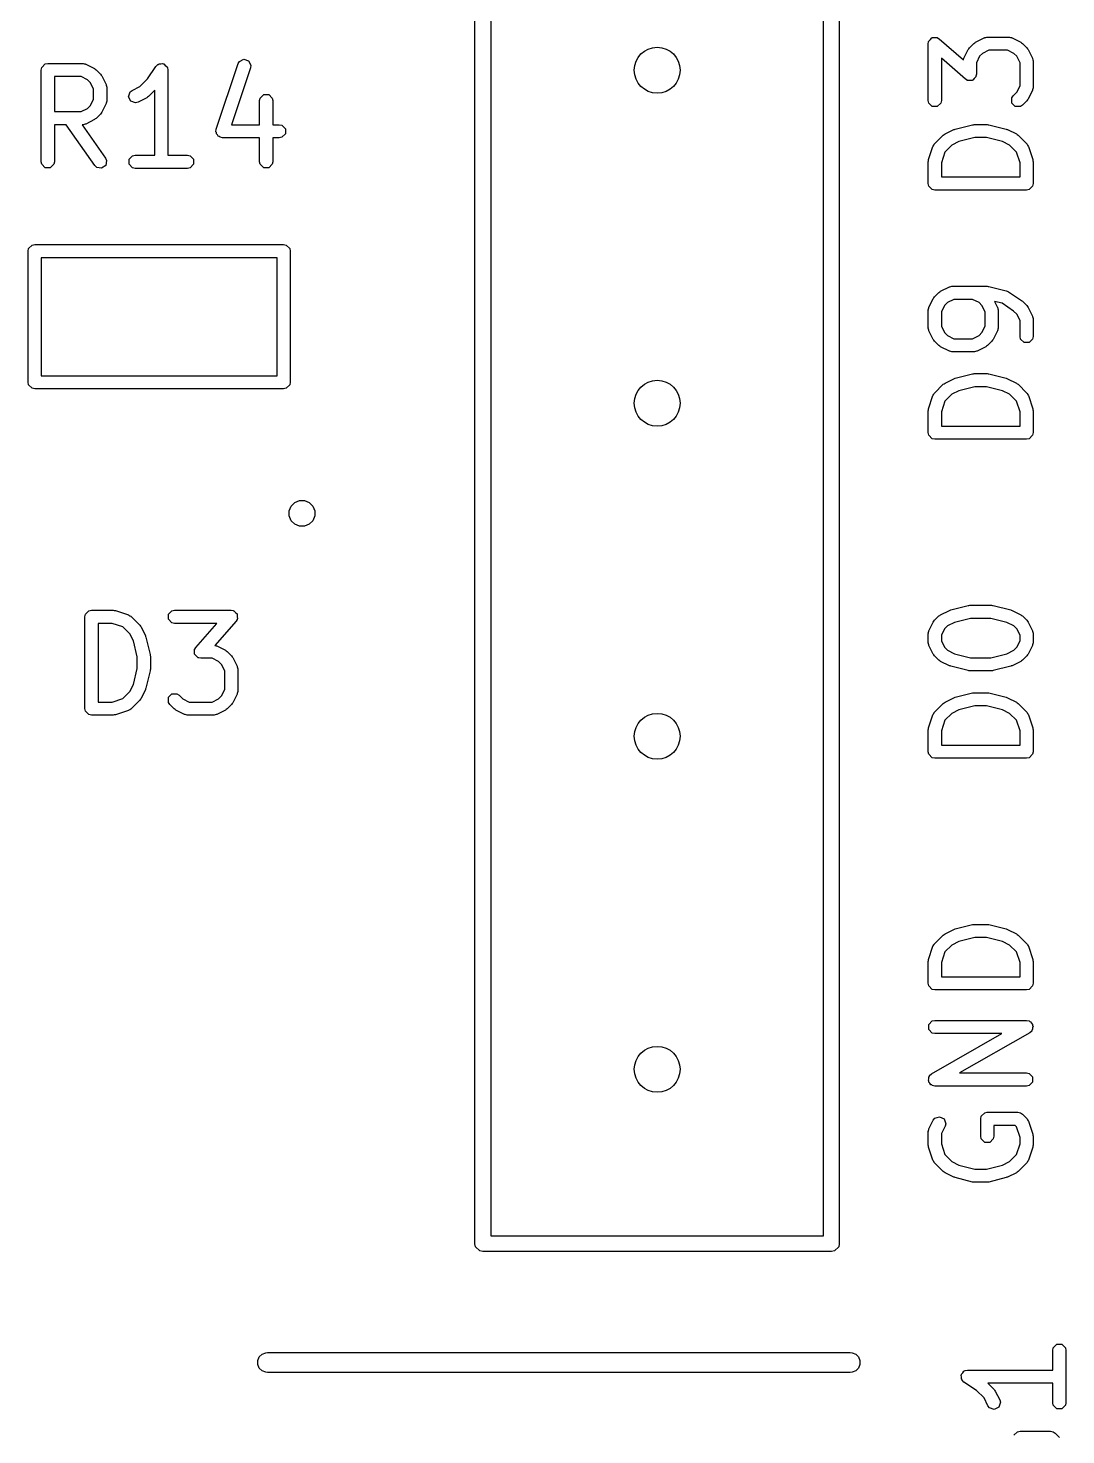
# Model space of a CAD drawing. Extents: x 2.09 to 4.49, y -4.78 to -2.96.
# Drawn here: x 4.1811 to 4.4929, y -4.4696 to -4.0472 of the extents above; entities that cross this region are included whole.
import ezdxf

# ---------------------------------------------------------------- set-up
doc = ezdxf.new("R2010")
doc.units = 0
doc.header["$MEASUREMENT"] = 0
doc.layers.add('BLACK', color=7, linetype='CONTINUOUS')

msp = doc.modelspace()

# ---------------------------------------------------------------- linework, layer by layer
at = {"layer": 'BLACK', "linetype": 'CONTINUOUS'}
for p, q in [((4.31535, -4.4122), (4.31535, -3.30984)), ((4.4248, -3.30984), (4.4248, -4.4122)), ((4.32008, -3.3122), (4.32008, -4.40984)), ((4.42008, -4.40984), (4.42008, -3.3122)), ((4.45167, -4.05112), (4.45216, -4.05063)), ((4.45216, -4.05063), (4.45262, -4.05011)), ((4.45262, -4.05011), (4.45269, -4.0501)), ((4.45269, -4.0501), (4.45274, -4.05005)), ((4.45274, -4.05005), (4.45343, -4.05005)), ((4.45343, -4.05005), (4.45412, -4.05001)), ((4.45412, -4.05001), (4.4542, -4.05005)), ((4.4542, -4.05005), (4.45424, -4.05005)), ((4.45424, -4.05005), (4.4543, -4.05011)), ((4.4543, -4.05011), (4.45479, -4.05039)), ((4.45479, -4.05039), (4.46208, -4.05677)), ((4.46573, -4.05142), (4.46836, -4.05011)), ((4.46836, -4.05011), (4.46845, -4.05009)), ((4.46845, -4.05009), (4.46848, -4.05005)), ((4.46848, -4.05005), (4.46879, -4.04999)), ((4.46879, -4.04999), (4.4691, -4.04991)), ((4.4691, -4.04991), (4.46914, -4.04992)), ((4.46914, -4.04992), (4.46924, -4.0499)), ((4.46924, -4.0499), (4.4758, -4.0499)), ((4.4758, -4.0499), (4.4759, -4.04992)), ((4.4759, -4.04992), (4.47594, -4.04991)), ((4.47594, -4.04991), (4.47624, -4.04999)), ((4.47624, -4.04999), (4.47655, -4.05005)), ((4.47655, -4.05005), (4.47658, -4.05009)), ((4.47658, -4.05009), (4.47668, -4.05011)), ((4.47668, -4.05011), (4.4793, -4.05142)), ((4.45152, -4.05187), (4.45163, -4.05132)), ((4.45152, -4.06893), (4.45152, -4.05187)), ((4.45162, -4.05124), (4.45165, -4.05121)), ((4.45163, -4.05132), (4.45162, -4.05124)), ((4.45165, -4.05121), (4.45167, -4.05112)), ((4.46223, -4.05624), (4.46354, -4.05362)), ((4.46354, -4.05362), (4.46373, -4.05337)), ((4.46373, -4.05337), (4.46391, -4.0531)), ((4.46391, -4.0531), (4.46522, -4.05179)), ((4.46522, -4.05179), (4.46548, -4.05162)), ((4.46548, -4.05162), (4.46573, -4.05142)), ((4.46778, -4.0548), (4.46692, -4.05566)), ((4.4697, -4.05384), (4.46778, -4.0548)), ((4.47533, -4.05384), (4.4697, -4.05384)), ((4.47726, -4.0548), (4.47533, -4.05384)), ((4.47812, -4.05566), (4.47726, -4.0548)), ((4.4793, -4.05142), (4.47955, -4.05162)), ((4.47955, -4.05162), (4.47982, -4.05179)), ((4.47982, -4.05179), (4.48113, -4.0531)), ((4.48113, -4.0531), (4.4813, -4.05337)), ((4.4813, -4.05337), (4.4815, -4.05362)), ((4.4815, -4.05362), (4.48281, -4.05624)), ((4.18504, -4.05979), (4.18519, -4.05904)), ((4.18519, -4.05904), (4.18625, -4.05797)), ((4.18625, -4.05797), (4.18701, -4.05782)), ((4.18701, -4.05782), (4.19751, -4.05782)), ((4.19751, -4.05782), (4.1976, -4.05784)), ((4.1976, -4.05784), (4.19765, -4.05783)), ((4.19765, -4.05783), (4.19795, -4.05791)), ((4.19795, -4.05791), (4.19826, -4.05797)), ((4.19826, -4.05797), (4.19829, -4.058)), ((4.19829, -4.058), (4.19839, -4.05803)), ((4.19839, -4.05803), (4.20101, -4.05934)), ((4.21697, -4.06247), (4.21949, -4.0587)), ((4.21949, -4.0587), (4.22003, -4.05815)), ((4.22003, -4.05815), (4.22023, -4.05811)), ((4.22023, -4.05811), (4.22038, -4.05797)), ((4.22038, -4.05797), (4.22095, -4.05797)), ((4.22095, -4.05797), (4.22151, -4.05786)), ((4.22151, -4.05786), (4.22168, -4.05797)), ((4.22168, -4.05797), (4.22188, -4.05797)), ((4.22188, -4.05797), (4.22229, -4.05838)), ((4.22229, -4.05838), (4.22276, -4.05869)), ((4.22276, -4.05869), (4.2228, -4.05889)), ((4.2228, -4.05889), (4.22295, -4.05904)), ((4.22295, -4.05904), (4.2231, -4.05979)), ((4.23763, -4.07754), (4.2442, -4.05785)), ((4.24793, -4.0591), (4.24223, -4.07619)), ((4.2442, -4.05785), (4.24458, -4.05719)), ((4.24458, -4.05719), (4.24592, -4.05651)), ((4.24592, -4.05651), (4.24735, -4.05699)), ((4.24735, -4.05699), (4.24803, -4.05834)), ((4.24803, -4.05834), (4.24793, -4.0591)), ((4.46269, -4.06254), (4.45546, -4.05621)), ((4.45546, -4.05621), (4.45546, -4.06893)), ((4.46208, -4.05677), (4.46211, -4.05668)), ((4.46211, -4.05668), (4.46217, -4.05637)), ((4.46217, -4.05637), (4.4622, -4.05634)), ((4.4622, -4.05634), (4.46223, -4.05624)), ((4.46692, -4.05566), (4.46596, -4.05759)), ((4.46596, -4.05759), (4.46596, -4.06106)), ((4.47908, -4.05759), (4.47812, -4.05566)), ((4.47908, -4.06453), (4.47908, -4.05759)), ((4.48281, -4.05624), (4.48284, -4.05634)), ((4.48284, -4.05634), (4.48287, -4.05637)), ((4.48287, -4.05637), (4.48293, -4.05668)), ((4.48293, -4.05668), (4.48301, -4.05698)), ((4.48301, -4.05698), (4.483, -4.05702)), ((4.483, -4.05702), (4.48302, -4.05712)), ((4.48302, -4.05712), (4.48302, -4.065)), ((4.18504, -4.08735), (4.18504, -4.05979)), ((4.19704, -4.06176), (4.18898, -4.06176)), ((4.18898, -4.06176), (4.18898, -4.07226)), ((4.19897, -4.06272), (4.19704, -4.06176)), ((4.19983, -4.06358), (4.19897, -4.06272)), ((4.20101, -4.05934), (4.20126, -4.05953)), ((4.20126, -4.05953), (4.20152, -4.05971)), ((4.20152, -4.05971), (4.20284, -4.06102)), ((4.20284, -4.06102), (4.20301, -4.06128)), ((4.20301, -4.06128), (4.2032, -4.06153)), ((4.2032, -4.06153), (4.20452, -4.06416)), ((4.21471, -4.06473), (4.21697, -4.06247)), ((4.2231, -4.05979), (4.2231, -4.08538)), ((4.46318, -4.06282), (4.46269, -4.06254)), ((4.46323, -4.06288), (4.46318, -4.06282)), ((4.46328, -4.06288), (4.46323, -4.06288)), ((4.46336, -4.06292), (4.46328, -4.06288)), ((4.46405, -4.06288), (4.46336, -4.06292)), ((4.46474, -4.06288), (4.46405, -4.06288)), ((4.46479, -4.06283), (4.46474, -4.06288)), ((4.46486, -4.06282), (4.46479, -4.06283)), ((4.46532, -4.0623), (4.46486, -4.06282)), ((4.46581, -4.06181), (4.46532, -4.0623)), ((4.46582, -4.06172), (4.46581, -4.06181)), ((4.46585, -4.06169), (4.46582, -4.06172)), ((4.46596, -4.06106), (4.46585, -4.06161)), ((4.46585, -4.06161), (4.46585, -4.06169)), ((4.20079, -4.0655), (4.19983, -4.06358)), ((4.20079, -4.06851), (4.20079, -4.0655)), ((4.20452, -4.06416), (4.20454, -4.06425)), ((4.20454, -4.06425), (4.20457, -4.06428)), ((4.20457, -4.06428), (4.20464, -4.06459)), ((4.20464, -4.06459), (4.20472, -4.0649)), ((4.20472, -4.0649), (4.20471, -4.06494)), ((4.20471, -4.06494), (4.20472, -4.06504)), ((4.20472, -4.06504), (4.20472, -4.06898)), ((4.21129, -4.0678), (4.21177, -4.06637)), ((4.21177, -4.06637), (4.21237, -4.0659)), ((4.21237, -4.0659), (4.21471, -4.06473)), ((4.21916, -4.06585), (4.21727, -4.06774)), ((4.21916, -4.08538), (4.21916, -4.06585)), ((4.25081, -4.06822), (4.25187, -4.06716)), ((4.25187, -4.06716), (4.25338, -4.06716)), ((4.25338, -4.06716), (4.25444, -4.06822)), ((4.47661, -4.06818), (4.47703, -4.06754)), ((4.47703, -4.06754), (4.47812, -4.06645)), ((4.47812, -4.06645), (4.47908, -4.06453)), ((4.48281, -4.06588), (4.4815, -4.0685)), ((4.48284, -4.06578), (4.48281, -4.06588)), ((4.48287, -4.06575), (4.48284, -4.06578)), ((4.48293, -4.06544), (4.48287, -4.06575)), ((4.48301, -4.06513), (4.48293, -4.06544)), ((4.48302, -4.065), (4.483, -4.06509)), ((4.483, -4.06509), (4.48301, -4.06513)), ((4.19704, -4.07226), (4.19897, -4.07129)), ((4.19897, -4.07129), (4.19983, -4.07043)), ((4.19983, -4.07043), (4.20079, -4.06851)), ((4.20452, -4.06986), (4.2032, -4.07248)), ((4.20454, -4.06976), (4.20452, -4.06986)), ((4.20457, -4.06973), (4.20454, -4.06976)), ((4.20464, -4.06942), (4.20457, -4.06973)), ((4.20472, -4.06911), (4.20464, -4.06942)), ((4.20472, -4.06898), (4.20471, -4.06907)), ((4.20471, -4.06907), (4.20472, -4.06911)), ((4.21196, -4.06915), (4.21129, -4.0678)), ((4.21339, -4.06963), (4.21196, -4.06915)), ((4.21413, -4.06942), (4.21339, -4.06963)), ((4.21676, -4.06811), (4.21413, -4.06942)), ((4.21701, -4.06792), (4.21676, -4.06811)), ((4.21727, -4.06774), (4.21701, -4.06792)), ((4.25066, -4.06898), (4.25081, -4.06822)), ((4.25066, -4.07619), (4.25066, -4.06898)), ((4.25444, -4.06822), (4.25459, -4.06898)), ((4.25459, -4.06898), (4.25459, -4.07619)), ((4.45167, -4.06969), (4.45152, -4.06893)), ((4.45274, -4.07075), (4.45167, -4.06969)), ((4.45424, -4.07075), (4.45274, -4.07075)), ((4.45531, -4.06969), (4.45424, -4.07075)), ((4.45546, -4.06893), (4.45531, -4.06969)), ((4.47661, -4.06969), (4.47661, -4.06818)), ((4.47767, -4.07075), (4.47661, -4.06969)), ((4.47918, -4.07075), (4.47767, -4.07075)), ((4.47982, -4.07032), (4.47918, -4.07075)), ((4.48113, -4.06901), (4.47982, -4.07032)), ((4.4813, -4.06875), (4.48113, -4.06901)), ((4.4815, -4.0685), (4.4813, -4.06875)), ((4.18898, -4.07226), (4.19704, -4.07226)), ((4.19795, -4.0761), (4.19765, -4.07619)), ((4.19826, -4.07604), (4.19795, -4.0761)), ((4.19829, -4.07601), (4.19826, -4.07604)), ((4.19839, -4.07599), (4.19829, -4.07601)), ((4.20101, -4.07467), (4.19839, -4.07599)), ((4.20126, -4.07448), (4.20101, -4.07467)), ((4.20152, -4.0743), (4.20126, -4.07448)), ((4.20284, -4.07299), (4.20152, -4.0743)), ((4.20301, -4.07273), (4.20284, -4.07299)), ((4.2032, -4.07248), (4.20301, -4.07273)), ((4.46506, -4.0762), (4.4653, -4.07615)), ((4.4653, -4.07615), (4.46924, -4.07615)), ((4.46924, -4.07615), (4.46947, -4.0762)), ((4.19254, -4.07619), (4.18898, -4.07619)), ((4.18898, -4.07619), (4.18898, -4.08735)), ((4.20114, -4.08848), (4.19254, -4.07619)), ((4.19751, -4.07619), (4.19735, -4.07619)), ((4.19735, -4.07619), (4.20437, -4.08622)), ((4.1976, -4.07617), (4.19751, -4.07619)), ((4.19765, -4.07619), (4.1976, -4.07617)), ((4.23754, -4.0783), (4.23763, -4.07754)), ((4.23768, -4.07859), (4.23754, -4.0783)), ((4.23768, -4.07891), (4.23768, -4.07859)), ((4.23801, -4.07924), (4.23768, -4.07891)), ((4.23821, -4.07965), (4.23801, -4.07924)), ((4.23852, -4.07975), (4.23821, -4.07965)), ((4.23875, -4.07998), (4.23852, -4.07975)), ((4.2395, -4.08013), (4.23875, -4.07998)), ((4.25066, -4.08013), (4.2395, -4.08013)), ((4.24223, -4.07619), (4.25066, -4.07619)), ((4.25066, -4.08735), (4.25066, -4.08013)), ((4.25459, -4.07619), (4.25656, -4.07619)), ((4.25656, -4.08013), (4.25459, -4.08013)), ((4.25459, -4.08013), (4.25459, -4.08735)), ((4.25656, -4.07619), (4.25731, -4.07634)), ((4.25731, -4.07998), (4.25656, -4.08013)), ((4.25731, -4.07634), (4.25838, -4.07741)), ((4.25838, -4.07891), (4.25731, -4.07998)), ((4.25838, -4.07741), (4.25838, -4.07891)), ((4.45341, -4.08198), (4.45603, -4.07935)), ((4.45603, -4.07935), (4.4563, -4.07918)), ((4.4563, -4.07918), (4.45655, -4.07898)), ((4.45655, -4.07898), (4.45917, -4.07767)), ((4.45917, -4.07767), (4.45938, -4.07761)), ((4.45938, -4.07761), (4.45957, -4.07752)), ((4.45957, -4.07752), (4.46482, -4.07621)), ((4.46554, -4.08009), (4.46074, -4.08129)), ((4.46482, -4.07621), (4.46506, -4.0762)), ((4.469, -4.08009), (4.46554, -4.08009)), ((4.4738, -4.08129), (4.469, -4.08009)), ((4.46947, -4.0762), (4.46971, -4.07621)), ((4.46971, -4.07621), (4.47496, -4.07752)), ((4.47496, -4.07752), (4.47516, -4.07761)), ((4.47516, -4.07761), (4.47537, -4.07767)), ((4.47537, -4.07767), (4.47799, -4.07898)), ((4.47799, -4.07898), (4.47824, -4.07918)), ((4.47824, -4.07918), (4.4785, -4.07935)), ((4.4785, -4.07935), (4.48113, -4.08198)), ((4.45162, -4.08668), (4.45293, -4.08275)), ((4.45293, -4.08275), (4.45298, -4.08266)), ((4.45298, -4.08261), (4.45316, -4.08235)), ((4.45298, -4.08266), (4.45298, -4.08261)), ((4.45316, -4.08235), (4.45331, -4.08208)), ((4.45331, -4.08208), (4.45336, -4.08206)), ((4.45336, -4.08206), (4.45341, -4.08198)), ((4.45652, -4.08443), (4.45546, -4.08762)), ((4.45859, -4.08236), (4.45652, -4.08443)), ((4.46074, -4.08129), (4.45859, -4.08236)), ((4.47595, -4.08236), (4.4738, -4.08129)), ((4.47802, -4.08443), (4.47595, -4.08236)), ((4.47908, -4.08762), (4.47802, -4.08443)), ((4.48113, -4.08198), (4.48118, -4.08206)), ((4.48118, -4.08206), (4.48122, -4.08208)), ((4.48122, -4.08208), (4.48138, -4.08235)), ((4.48138, -4.08235), (4.48155, -4.08261)), ((4.48155, -4.08261), (4.48155, -4.08266)), ((4.48155, -4.08266), (4.4816, -4.08275)), ((4.4816, -4.08275), (4.48292, -4.08668)), ((4.18519, -4.0881), (4.18504, -4.08735)), ((4.18625, -4.08917), (4.18519, -4.0881)), ((4.18883, -4.0881), (4.18776, -4.08917)), ((4.18898, -4.08735), (4.18883, -4.0881)), ((4.2017, -4.08901), (4.20114, -4.08848)), ((4.20442, -4.08841), (4.20318, -4.08927)), ((4.20437, -4.08622), (4.20468, -4.08692)), ((4.20468, -4.08692), (4.20442, -4.08841)), ((4.21144, -4.08659), (4.2125, -4.08553)), ((4.21144, -4.0881), (4.21144, -4.08659)), ((4.2125, -4.08917), (4.21144, -4.0881)), ((4.2125, -4.08553), (4.21325, -4.08538)), ((4.21325, -4.08538), (4.21916, -4.08538)), ((4.2231, -4.08538), (4.229, -4.08538)), ((4.229, -4.08538), (4.22976, -4.08553)), ((4.22976, -4.08553), (4.23082, -4.08659)), ((4.23082, -4.0881), (4.22976, -4.08917)), ((4.23082, -4.08659), (4.23082, -4.0881)), ((4.25081, -4.0881), (4.25066, -4.08735)), ((4.25187, -4.08917), (4.25081, -4.0881)), ((4.25444, -4.0881), (4.25338, -4.08917)), ((4.25459, -4.08735), (4.25444, -4.0881)), ((4.45152, -4.0873), (4.45158, -4.087)), ((4.45152, -4.09387), (4.45152, -4.0873)), ((4.45158, -4.087), (4.45162, -4.08668)), ((4.45546, -4.08762), (4.45546, -4.0919)), ((4.47908, -4.0919), (4.47908, -4.08762)), ((4.48292, -4.08668), (4.48296, -4.087)), ((4.48296, -4.087), (4.48302, -4.0873)), ((4.48302, -4.0873), (4.48302, -4.09387)), ((4.18776, -4.08917), (4.18625, -4.08917)), ((4.20318, -4.08927), (4.2017, -4.08901)), ((4.21325, -4.08932), (4.2125, -4.08917)), ((4.229, -4.08932), (4.21325, -4.08932)), ((4.22976, -4.08917), (4.229, -4.08932)), ((4.25338, -4.08917), (4.25187, -4.08917)), ((4.45546, -4.0919), (4.47908, -4.0919)), ((4.45167, -4.09462), (4.45152, -4.09387)), ((4.45274, -4.09569), (4.45167, -4.09462)), ((4.45349, -4.09584), (4.45274, -4.09569)), ((4.48105, -4.09584), (4.45349, -4.09584)), ((4.4818, -4.09569), (4.48105, -4.09584)), ((4.48287, -4.09462), (4.4818, -4.09569)), ((4.48302, -4.09387), (4.48287, -4.09462)), ((4.1811, -4.11417), (4.18125, -4.11342)), ((4.1811, -4.15354), (4.1811, -4.11417)), ((4.18125, -4.11342), (4.18232, -4.11235)), ((4.18232, -4.11235), (4.18307, -4.1122)), ((4.18307, -4.1122), (4.25787, -4.1122)), ((4.25787, -4.1122), (4.25863, -4.11235)), ((4.25863, -4.11235), (4.25969, -4.11342)), ((4.25969, -4.11342), (4.25984, -4.11417)), ((4.25984, -4.11417), (4.25984, -4.15354)), ((4.18504, -4.11614), (4.18504, -4.15157)), ((4.25591, -4.11614), (4.18504, -4.11614)), ((4.25591, -4.15157), (4.25591, -4.11614)), ((4.45341, -4.12791), (4.45472, -4.1266)), ((4.45472, -4.1266), (4.45498, -4.12642)), ((4.45498, -4.12642), (4.45523, -4.12623)), ((4.45523, -4.12623), (4.45786, -4.12491)), ((4.45786, -4.12491), (4.45795, -4.12489)), ((4.45795, -4.12489), (4.45799, -4.12486)), ((4.45799, -4.12486), (4.45829, -4.12479)), ((4.45829, -4.12479), (4.4586, -4.12471)), ((4.4586, -4.12471), (4.45864, -4.12473)), ((4.45864, -4.12473), (4.45874, -4.12471)), ((4.45874, -4.12471), (4.46924, -4.12471)), ((4.46924, -4.12471), (4.46947, -4.12475)), ((4.46947, -4.12475), (4.46971, -4.12477)), ((4.46971, -4.12477), (4.47496, -4.12608)), ((4.47496, -4.12608), (4.47527, -4.12622)), ((4.47527, -4.12622), (4.47558, -4.12635)), ((4.47558, -4.12635), (4.47952, -4.12897)), ((4.4517, -4.13114), (4.45173, -4.13104)), ((4.45173, -4.13104), (4.45304, -4.12842)), ((4.45304, -4.12842), (4.45323, -4.12817)), ((4.45323, -4.12817), (4.45341, -4.12791)), ((4.45642, -4.13047), (4.45546, -4.13239)), ((4.45728, -4.12961), (4.45642, -4.13047)), ((4.4592, -4.12864), (4.45728, -4.12961)), ((4.46484, -4.12864), (4.4592, -4.12864)), ((4.46676, -4.12961), (4.46484, -4.12864)), ((4.46762, -4.13047), (4.46676, -4.12961)), ((4.46858, -4.13239), (4.46762, -4.13047)), ((4.47368, -4.12981), (4.47141, -4.12925)), ((4.47141, -4.12925), (4.47231, -4.13104)), ((4.47231, -4.13104), (4.47234, -4.13114)), ((4.47717, -4.13214), (4.47368, -4.12981)), ((4.47952, -4.12897), (4.47965, -4.12911)), ((4.47965, -4.12911), (4.47982, -4.12922)), ((4.47982, -4.12922), (4.48113, -4.13053)), ((4.48113, -4.13053), (4.4813, -4.13079)), ((4.4813, -4.13079), (4.4815, -4.13104)), ((4.4815, -4.13104), (4.48281, -4.13367)), ((4.45152, -4.13192), (4.45154, -4.13183)), ((4.45152, -4.13717), (4.45152, -4.13192)), ((4.45153, -4.13178), (4.45161, -4.13148)), ((4.45154, -4.13183), (4.45153, -4.13178)), ((4.45161, -4.13148), (4.45167, -4.13117)), ((4.45167, -4.13117), (4.4517, -4.13114)), ((4.45546, -4.13239), (4.45546, -4.13671)), ((4.46858, -4.13671), (4.46858, -4.13239)), ((4.47234, -4.13114), (4.47237, -4.13117)), ((4.47237, -4.13117), (4.47243, -4.13148)), ((4.47243, -4.13148), (4.47251, -4.13178)), ((4.47251, -4.13178), (4.4725, -4.13183)), ((4.4725, -4.13183), (4.47252, -4.13192)), ((4.47252, -4.13192), (4.47252, -4.13717)), ((4.47812, -4.13309), (4.47717, -4.13214)), ((4.47908, -4.13501), (4.47812, -4.13309)), ((4.47908, -4.1398), (4.47908, -4.13501)), ((4.48281, -4.13367), (4.48284, -4.13376)), ((4.48284, -4.13376), (4.48287, -4.1338)), ((4.48287, -4.1338), (4.48293, -4.13411)), ((4.48293, -4.13411), (4.48301, -4.13441)), ((4.48301, -4.13441), (4.483, -4.13445)), ((4.483, -4.13445), (4.48302, -4.13455)), ((4.48302, -4.13455), (4.48302, -4.1398)), ((4.45154, -4.13727), (4.45152, -4.13717)), ((4.45153, -4.13731), (4.45154, -4.13727)), ((4.45161, -4.13762), (4.45153, -4.13731)), ((4.45167, -4.13793), (4.45161, -4.13762)), ((4.4517, -4.13796), (4.45167, -4.13793)), ((4.45173, -4.13805), (4.4517, -4.13796)), ((4.45304, -4.14068), (4.45173, -4.13805)), ((4.45546, -4.13671), (4.45642, -4.13863)), ((4.45642, -4.13863), (4.45728, -4.13949)), ((4.45728, -4.13949), (4.4592, -4.14045)), ((4.46484, -4.14045), (4.46676, -4.13949)), ((4.46676, -4.13949), (4.46762, -4.13863)), ((4.46762, -4.13863), (4.46858, -4.13671)), ((4.47231, -4.13805), (4.471, -4.14068)), ((4.47234, -4.13796), (4.47231, -4.13805)), ((4.47237, -4.13793), (4.47234, -4.13796)), ((4.47243, -4.13762), (4.47237, -4.13793)), ((4.47251, -4.13731), (4.47243, -4.13762)), ((4.47252, -4.13717), (4.4725, -4.13727)), ((4.4725, -4.13727), (4.47251, -4.13731)), ((4.45323, -4.14093), (4.45304, -4.14068)), ((4.45341, -4.14119), (4.45323, -4.14093)), ((4.45472, -4.1425), (4.45341, -4.14119)), ((4.45498, -4.14268), (4.45472, -4.1425)), ((4.45523, -4.14287), (4.45498, -4.14268)), ((4.45786, -4.14418), (4.45523, -4.14287)), ((4.4592, -4.14045), (4.46484, -4.14045)), ((4.46881, -4.14287), (4.46618, -4.14418)), ((4.46905, -4.14268), (4.46881, -4.14287)), ((4.46932, -4.1425), (4.46905, -4.14268)), ((4.47063, -4.14119), (4.46932, -4.1425)), ((4.4708, -4.14093), (4.47063, -4.14119)), ((4.471, -4.14068), (4.4708, -4.14093)), ((4.47923, -4.14055), (4.47908, -4.1398)), ((4.4803, -4.14162), (4.47923, -4.14055)), ((4.4818, -4.14162), (4.4803, -4.14162)), ((4.48287, -4.14055), (4.4818, -4.14162)), ((4.48302, -4.1398), (4.48287, -4.14055)), ((4.45795, -4.14421), (4.45786, -4.14418)), ((4.45799, -4.14424), (4.45795, -4.14421)), ((4.4583, -4.1443), (4.45799, -4.14424)), ((4.4586, -4.14439), (4.4583, -4.1443)), ((4.45864, -4.14437), (4.4586, -4.14439)), ((4.45874, -4.14439), (4.45864, -4.14437)), ((4.4653, -4.14439), (4.45874, -4.14439)), ((4.4654, -4.14437), (4.4653, -4.14439)), ((4.46544, -4.14439), (4.4654, -4.14437)), ((4.46574, -4.1443), (4.46544, -4.14439)), ((4.46605, -4.14424), (4.46574, -4.1443)), ((4.46609, -4.14421), (4.46605, -4.14424)), ((4.46618, -4.14418), (4.46609, -4.14421)), ((4.18504, -4.15157), (4.25591, -4.15157)), ((4.45957, -4.15232), (4.46482, -4.15101)), ((4.46482, -4.15101), (4.46506, -4.151)), ((4.46506, -4.151), (4.4653, -4.15095)), ((4.4653, -4.15095), (4.46924, -4.15095)), ((4.46924, -4.15095), (4.46947, -4.151)), ((4.46947, -4.151), (4.46971, -4.15101)), ((4.46971, -4.15101), (4.47496, -4.15232)), ((4.18125, -4.1543), (4.1811, -4.15354)), ((4.18232, -4.15536), (4.18125, -4.1543)), ((4.18307, -4.15551), (4.18232, -4.15536)), ((4.25787, -4.15551), (4.18307, -4.15551)), ((4.25863, -4.15536), (4.25787, -4.15551)), ((4.25969, -4.1543), (4.25863, -4.15536)), ((4.25984, -4.15354), (4.25969, -4.1543)), ((4.45341, -4.15678), (4.45603, -4.15415)), ((4.45603, -4.15415), (4.4563, -4.15398)), ((4.4563, -4.15398), (4.45655, -4.15379)), ((4.45655, -4.15379), (4.45917, -4.15247)), ((4.46074, -4.15609), (4.45859, -4.15716)), ((4.45917, -4.15247), (4.45938, -4.15242)), ((4.45938, -4.15242), (4.45957, -4.15232)), ((4.46554, -4.15489), (4.46074, -4.15609)), ((4.469, -4.15489), (4.46554, -4.15489)), ((4.4738, -4.15609), (4.469, -4.15489)), ((4.47595, -4.15716), (4.4738, -4.15609)), ((4.47496, -4.15232), (4.47516, -4.15242)), ((4.47516, -4.15242), (4.47537, -4.15247)), ((4.47537, -4.15247), (4.47799, -4.15379)), ((4.47799, -4.15379), (4.47824, -4.15398)), ((4.47824, -4.15398), (4.4785, -4.15415)), ((4.4785, -4.15415), (4.48113, -4.15678)), ((4.45162, -4.16149), (4.45293, -4.15755)), ((4.45293, -4.15755), (4.45298, -4.15746)), ((4.45298, -4.15742), (4.45316, -4.15716)), ((4.45298, -4.15746), (4.45298, -4.15742)), ((4.45316, -4.15716), (4.45331, -4.15688)), ((4.45331, -4.15688), (4.45336, -4.15686)), ((4.45336, -4.15686), (4.45341, -4.15678)), ((4.45652, -4.15923), (4.45546, -4.16243)), ((4.45859, -4.15716), (4.45652, -4.15923)), ((4.47802, -4.15923), (4.47595, -4.15716)), ((4.47908, -4.16243), (4.47802, -4.15923)), ((4.48113, -4.15678), (4.48118, -4.15686)), ((4.48118, -4.15686), (4.48122, -4.15688)), ((4.48122, -4.15688), (4.48138, -4.15716)), ((4.48138, -4.15716), (4.48155, -4.15742)), ((4.48155, -4.15742), (4.48155, -4.15746)), ((4.48155, -4.15746), (4.4816, -4.15755)), ((4.4816, -4.15755), (4.48292, -4.16149)), ((4.45152, -4.16211), (4.45158, -4.1618)), ((4.45152, -4.16867), (4.45152, -4.16211)), ((4.45158, -4.1618), (4.45162, -4.16149)), ((4.45546, -4.16243), (4.45546, -4.1667)), ((4.47908, -4.1667), (4.47908, -4.16243)), ((4.48292, -4.16149), (4.48296, -4.1618)), ((4.48296, -4.1618), (4.48302, -4.16211)), ((4.48302, -4.16211), (4.48302, -4.16867)), ((4.45167, -4.16942), (4.45152, -4.16867)), ((4.45546, -4.1667), (4.47908, -4.1667)), ((4.48302, -4.16867), (4.48287, -4.16942)), ((4.45274, -4.17049), (4.45167, -4.16942)), ((4.45349, -4.17064), (4.45274, -4.17049)), ((4.48105, -4.17064), (4.45349, -4.17064)), ((4.4818, -4.17049), (4.48105, -4.17064)), ((4.48287, -4.16942), (4.4818, -4.17049)), ((4.26011, -4.19073), (4.2612, -4.18964)), ((4.2612, -4.18964), (4.26262, -4.18905)), ((4.26262, -4.18905), (4.26415, -4.18905)), ((4.26415, -4.18905), (4.26557, -4.18964)), ((4.26557, -4.18964), (4.26666, -4.19073)), ((4.25952, -4.19215), (4.26011, -4.19073)), ((4.25952, -4.19368), (4.25952, -4.19215)), ((4.26011, -4.1951), (4.25952, -4.19368)), ((4.26666, -4.19073), (4.26725, -4.19215)), ((4.26725, -4.19368), (4.26666, -4.1951)), ((4.26725, -4.19215), (4.26725, -4.19368)), ((4.2612, -4.19619), (4.26011, -4.1951)), ((4.26262, -4.19677), (4.2612, -4.19619)), ((4.26415, -4.19677), (4.26262, -4.19677)), ((4.26557, -4.19619), (4.26415, -4.19677)), ((4.26666, -4.1951), (4.26557, -4.19619)), ((4.19816, -4.22396), (4.19831, -4.22321)), ((4.19816, -4.25152), (4.19816, -4.22396)), ((4.19831, -4.22321), (4.19938, -4.22214)), ((4.19938, -4.22214), (4.20013, -4.22199)), ((4.20013, -4.22199), (4.20669, -4.22199)), ((4.20669, -4.22199), (4.207, -4.22205)), ((4.207, -4.22205), (4.20732, -4.22209)), ((4.20732, -4.22209), (4.21125, -4.22341)), ((4.21125, -4.22341), (4.21134, -4.22346)), ((4.21134, -4.22346), (4.21138, -4.22346)), ((4.21138, -4.22346), (4.21165, -4.22363)), ((4.21165, -4.22363), (4.21192, -4.22379)), ((4.21192, -4.22379), (4.21194, -4.22383)), ((4.21194, -4.22383), (4.21202, -4.22388)), ((4.21202, -4.22388), (4.21465, -4.22651)), ((4.22325, -4.22321), (4.22431, -4.22214)), ((4.22325, -4.22472), (4.22325, -4.22321)), ((4.22431, -4.22214), (4.22507, -4.22199)), ((4.22507, -4.22199), (4.24213, -4.22199)), ((4.24213, -4.22199), (4.24268, -4.2221)), ((4.24268, -4.2221), (4.24276, -4.2221)), ((4.24276, -4.2221), (4.24279, -4.22213)), ((4.24279, -4.22213), (4.24288, -4.22214)), ((4.24288, -4.22214), (4.24337, -4.22263)), ((4.24337, -4.22263), (4.24389, -4.22309)), ((4.24389, -4.22309), (4.2439, -4.22316)), ((4.2439, -4.22316), (4.24394, -4.22321)), ((4.24394, -4.22321), (4.24394, -4.2239)), ((4.24394, -4.2239), (4.24399, -4.22459)), ((4.45341, -4.22502), (4.45472, -4.22371)), ((4.45472, -4.22371), (4.45498, -4.22353)), ((4.45498, -4.22353), (4.45523, -4.22334)), ((4.45523, -4.22334), (4.45786, -4.22203)), ((4.45786, -4.22203), (4.45807, -4.22197)), ((4.45807, -4.22197), (4.45826, -4.22188)), ((4.45826, -4.22188), (4.46351, -4.22057)), ((4.46351, -4.22057), (4.46375, -4.22055)), ((4.46375, -4.22055), (4.46399, -4.22051)), ((4.46399, -4.22051), (4.47055, -4.22051)), ((4.47055, -4.22051), (4.47079, -4.22055)), ((4.47079, -4.22055), (4.47103, -4.22057)), ((4.47103, -4.22057), (4.47628, -4.22188)), ((4.47628, -4.22188), (4.47647, -4.22197)), ((4.47647, -4.22197), (4.47668, -4.22203)), ((4.47668, -4.22203), (4.4793, -4.22334)), ((4.4793, -4.22334), (4.47955, -4.22353)), ((4.47955, -4.22353), (4.47982, -4.22371)), ((4.47982, -4.22371), (4.48113, -4.22502)), ((4.20637, -4.22593), (4.2021, -4.22593)), ((4.2021, -4.22593), (4.2021, -4.24955)), ((4.20957, -4.22699), (4.20637, -4.22593)), ((4.21164, -4.22907), (4.20957, -4.22699)), ((4.21465, -4.22651), (4.21482, -4.22677)), ((4.21482, -4.22677), (4.21502, -4.22702)), ((4.21502, -4.22702), (4.21633, -4.22964)), ((4.22431, -4.22578), (4.22325, -4.22472)), ((4.22507, -4.22593), (4.22431, -4.22578)), ((4.23779, -4.22593), (4.22507, -4.22593)), ((4.23146, -4.23316), (4.23779, -4.22593)), ((4.24361, -4.22526), (4.23722, -4.23255)), ((4.24389, -4.22477), (4.24361, -4.22526)), ((4.24394, -4.22472), (4.24389, -4.22477)), ((4.24399, -4.22459), (4.24394, -4.22467)), ((4.24394, -4.22467), (4.24394, -4.22472)), ((4.4517, -4.22825), (4.45173, -4.22816)), ((4.45173, -4.22816), (4.45304, -4.22553)), ((4.45304, -4.22553), (4.45323, -4.22528)), ((4.45323, -4.22528), (4.45341, -4.22502)), ((4.45642, -4.22758), (4.45546, -4.2295)), ((4.45728, -4.22672), (4.45642, -4.22758)), ((4.45943, -4.22565), (4.45728, -4.22672)), ((4.46423, -4.22444), (4.45943, -4.22565)), ((4.47031, -4.22444), (4.46423, -4.22444)), ((4.47511, -4.22565), (4.47031, -4.22444)), ((4.47726, -4.22672), (4.47511, -4.22565)), ((4.47812, -4.22758), (4.47726, -4.22672)), ((4.47908, -4.2295), (4.47812, -4.22758)), ((4.48113, -4.22502), (4.4813, -4.22528)), ((4.4813, -4.22528), (4.4815, -4.22553)), ((4.4815, -4.22553), (4.48281, -4.22816)), ((4.48281, -4.22816), (4.48284, -4.22825)), ((4.21271, -4.23121), (4.21164, -4.22907)), ((4.21391, -4.23602), (4.21271, -4.23121)), ((4.21633, -4.22964), (4.21638, -4.22985)), ((4.21638, -4.22985), (4.21648, -4.23005)), ((4.21648, -4.23005), (4.21779, -4.2353)), ((4.45152, -4.22904), (4.45154, -4.22894)), ((4.45152, -4.23166), (4.45152, -4.22904)), ((4.45154, -4.23176), (4.45152, -4.23166)), ((4.45153, -4.2289), (4.45161, -4.22859)), ((4.45154, -4.22894), (4.45153, -4.2289)), ((4.45153, -4.2318), (4.45154, -4.23176)), ((4.45161, -4.23211), (4.45153, -4.2318)), ((4.45161, -4.22859), (4.45167, -4.22828)), ((4.45167, -4.23242), (4.45161, -4.23211)), ((4.45167, -4.22828), (4.4517, -4.22825)), ((4.4517, -4.23245), (4.45167, -4.23242)), ((4.45546, -4.2295), (4.45546, -4.2312)), ((4.45546, -4.2312), (4.45642, -4.23312)), ((4.47812, -4.23312), (4.47908, -4.2312)), ((4.47908, -4.2312), (4.47908, -4.2295)), ((4.48284, -4.22825), (4.48287, -4.22828)), ((4.48287, -4.23242), (4.48284, -4.23245)), ((4.48287, -4.22828), (4.48293, -4.22859)), ((4.48293, -4.23211), (4.48287, -4.23242)), ((4.48293, -4.22859), (4.48301, -4.2289)), ((4.48301, -4.2318), (4.48293, -4.23211)), ((4.48301, -4.2289), (4.483, -4.22894)), ((4.483, -4.22894), (4.48302, -4.22904)), ((4.48302, -4.23166), (4.483, -4.23176)), ((4.483, -4.23176), (4.48301, -4.2318)), ((4.48302, -4.22904), (4.48302, -4.23166)), ((4.21391, -4.23947), (4.21391, -4.23602)), ((4.21779, -4.2353), (4.2178, -4.23554)), ((4.2178, -4.23554), (4.21785, -4.23577)), ((4.21785, -4.23577), (4.21785, -4.23971)), ((4.23107, -4.23383), (4.23112, -4.23375)), ((4.23112, -4.23452), (4.23107, -4.23383)), ((4.23112, -4.23371), (4.23118, -4.23365)), ((4.23112, -4.23375), (4.23112, -4.23371)), ((4.23112, -4.23521), (4.23112, -4.23452)), ((4.23117, -4.23526), (4.23112, -4.23521)), ((4.23118, -4.23533), (4.23117, -4.23526)), ((4.23118, -4.23365), (4.23146, -4.23316)), ((4.2317, -4.23579), (4.23118, -4.23533)), ((4.23219, -4.23628), (4.2317, -4.23579)), ((4.23228, -4.2363), (4.23219, -4.23628)), ((4.23231, -4.23633), (4.23228, -4.2363)), ((4.23239, -4.23632), (4.23231, -4.23633)), ((4.23294, -4.23643), (4.23239, -4.23632)), ((4.23641, -4.23643), (4.23294, -4.23643)), ((4.23834, -4.23739), (4.23641, -4.23643)), ((4.23722, -4.23255), (4.23732, -4.23258)), ((4.23732, -4.23258), (4.23763, -4.23264)), ((4.23763, -4.23264), (4.23766, -4.23267)), ((4.23766, -4.23267), (4.23776, -4.2327)), ((4.23776, -4.2327), (4.24038, -4.23401)), ((4.24038, -4.23401), (4.24063, -4.23421)), ((4.24063, -4.23421), (4.24089, -4.23438)), ((4.24089, -4.23438), (4.24221, -4.23569)), ((4.24221, -4.23569), (4.24238, -4.23596)), ((4.24238, -4.23596), (4.24257, -4.2362)), ((4.24257, -4.2362), (4.24389, -4.23883)), ((4.45173, -4.23254), (4.4517, -4.23245)), ((4.45304, -4.23517), (4.45173, -4.23254)), ((4.45323, -4.23542), (4.45304, -4.23517)), ((4.45341, -4.23568), (4.45323, -4.23542)), ((4.45472, -4.23699), (4.45341, -4.23568)), ((4.45642, -4.23312), (4.45728, -4.23398)), ((4.45728, -4.23398), (4.45943, -4.23505)), ((4.45943, -4.23505), (4.46423, -4.23626)), ((4.46423, -4.23626), (4.47031, -4.23626)), ((4.47031, -4.23626), (4.47511, -4.23505)), ((4.47511, -4.23505), (4.47726, -4.23398)), ((4.47726, -4.23398), (4.47812, -4.23312)), ((4.48113, -4.23568), (4.47982, -4.23699)), ((4.4813, -4.23542), (4.48113, -4.23568)), ((4.4815, -4.23517), (4.4813, -4.23542)), ((4.48281, -4.23254), (4.4815, -4.23517)), ((4.48284, -4.23245), (4.48281, -4.23254)), ((4.21271, -4.24427), (4.21391, -4.23947)), ((4.21779, -4.24019), (4.21648, -4.24544)), ((4.2178, -4.23995), (4.21779, -4.24019)), ((4.21785, -4.23971), (4.2178, -4.23995)), ((4.2392, -4.23825), (4.23834, -4.23739)), ((4.24016, -4.24017), (4.2392, -4.23825)), ((4.24016, -4.24581), (4.24016, -4.24017)), ((4.24389, -4.23883), (4.24391, -4.23892)), ((4.24391, -4.23892), (4.24394, -4.23896)), ((4.24394, -4.23896), (4.24401, -4.23927)), ((4.24401, -4.23927), (4.24409, -4.23957)), ((4.24409, -4.23957), (4.24408, -4.23961)), ((4.24408, -4.23961), (4.24409, -4.23971)), ((4.24409, -4.23971), (4.24409, -4.24627)), ((4.45498, -4.23717), (4.45472, -4.23699)), ((4.45523, -4.23736), (4.45498, -4.23717)), ((4.45786, -4.23867), (4.45523, -4.23736)), ((4.45807, -4.23873), (4.45786, -4.23867)), ((4.45826, -4.23882), (4.45807, -4.23873)), ((4.46351, -4.24013), (4.45826, -4.23882)), ((4.46375, -4.24014), (4.46351, -4.24013)), ((4.46399, -4.24019), (4.46375, -4.24014)), ((4.47055, -4.24019), (4.46399, -4.24019)), ((4.47079, -4.24014), (4.47055, -4.24019)), ((4.47103, -4.24013), (4.47079, -4.24014)), ((4.47628, -4.23882), (4.47103, -4.24013)), ((4.47647, -4.23873), (4.47628, -4.23882)), ((4.47668, -4.23867), (4.47647, -4.23873)), ((4.4793, -4.23736), (4.47668, -4.23867)), ((4.47955, -4.23717), (4.4793, -4.23736)), ((4.47982, -4.23699), (4.47955, -4.23717)), ((4.21164, -4.24642), (4.21271, -4.24427)), ((4.20637, -4.24955), (4.20957, -4.24849)), ((4.20957, -4.24849), (4.21164, -4.24642)), ((4.21465, -4.24898), (4.21202, -4.2516)), ((4.21482, -4.24871), (4.21465, -4.24898)), ((4.21502, -4.24846), (4.21482, -4.24871)), ((4.21633, -4.24584), (4.21502, -4.24846)), ((4.21638, -4.24563), (4.21633, -4.24584)), ((4.21648, -4.24544), (4.21638, -4.24563)), ((4.22325, -4.24814), (4.22431, -4.24708)), ((4.22325, -4.24965), (4.22325, -4.24814)), ((4.22431, -4.24708), (4.22582, -4.24708)), ((4.22582, -4.24708), (4.22646, -4.2475)), ((4.22646, -4.2475), (4.22754, -4.24859)), ((4.22754, -4.24859), (4.22947, -4.24955)), ((4.23641, -4.24955), (4.23834, -4.24859)), ((4.23834, -4.24859), (4.2392, -4.24773)), ((4.2392, -4.24773), (4.24016, -4.24581)), ((4.24389, -4.24715), (4.24257, -4.24978)), ((4.24391, -4.24706), (4.24389, -4.24715)), ((4.24394, -4.24702), (4.24391, -4.24706)), ((4.24401, -4.24672), (4.24394, -4.24702)), ((4.24409, -4.24641), (4.24401, -4.24672)), ((4.24409, -4.24627), (4.24408, -4.24637)), ((4.24408, -4.24637), (4.24409, -4.24641)), ((4.45655, -4.24959), (4.45917, -4.24827)), ((4.45917, -4.24827), (4.45938, -4.24822)), ((4.45938, -4.24822), (4.45957, -4.24812)), ((4.45957, -4.24812), (4.46482, -4.24681)), ((4.46482, -4.24681), (4.46506, -4.2468)), ((4.46506, -4.2468), (4.4653, -4.24675)), ((4.4653, -4.24675), (4.46924, -4.24675)), ((4.46924, -4.24675), (4.46947, -4.2468)), ((4.46947, -4.2468), (4.46971, -4.24681)), ((4.46971, -4.24681), (4.47496, -4.24812)), ((4.47496, -4.24812), (4.47516, -4.24822)), ((4.47516, -4.24822), (4.47537, -4.24827)), ((4.47537, -4.24827), (4.47799, -4.24959)), ((4.19831, -4.25227), (4.19816, -4.25152)), ((4.19938, -4.25334), (4.19831, -4.25227)), ((4.20013, -4.25349), (4.19938, -4.25334)), ((4.20669, -4.25349), (4.20013, -4.25349)), ((4.2021, -4.24955), (4.20637, -4.24955)), ((4.207, -4.25343), (4.20669, -4.25349)), ((4.20732, -4.25339), (4.207, -4.25343)), ((4.21125, -4.25208), (4.20732, -4.25339)), ((4.21134, -4.25203), (4.21125, -4.25208)), ((4.21138, -4.25203), (4.21134, -4.25203)), ((4.21165, -4.25185), (4.21138, -4.25203)), ((4.21192, -4.2517), (4.21165, -4.25185)), ((4.21194, -4.25166), (4.21192, -4.2517)), ((4.21202, -4.2516), (4.21194, -4.25166)), ((4.22367, -4.25029), (4.22325, -4.24965)), ((4.22499, -4.2516), (4.22367, -4.25029)), ((4.22525, -4.25178), (4.22499, -4.2516)), ((4.2255, -4.25197), (4.22525, -4.25178)), ((4.22812, -4.25328), (4.2255, -4.25197)), ((4.22822, -4.25331), (4.22812, -4.25328)), ((4.22825, -4.25334), (4.22822, -4.25331)), ((4.22856, -4.2534), (4.22825, -4.25334)), ((4.22886, -4.25348), (4.22856, -4.2534)), ((4.22891, -4.25347), (4.22886, -4.25348)), ((4.229, -4.25349), (4.22891, -4.25347)), ((4.23688, -4.25349), (4.229, -4.25349)), ((4.22947, -4.24955), (4.23641, -4.24955)), ((4.23697, -4.25347), (4.23688, -4.25349)), ((4.23702, -4.25348), (4.23697, -4.25347)), ((4.23732, -4.2534), (4.23702, -4.25348)), ((4.23763, -4.25334), (4.23732, -4.2534)), ((4.23766, -4.25331), (4.23763, -4.25334)), ((4.23776, -4.25328), (4.23766, -4.25331)), ((4.24038, -4.25197), (4.23776, -4.25328)), ((4.24063, -4.25178), (4.24038, -4.25197)), ((4.24089, -4.2516), (4.24063, -4.25178)), ((4.24221, -4.25029), (4.24089, -4.2516)), ((4.24238, -4.25003), (4.24221, -4.25029)), ((4.24257, -4.24978), (4.24238, -4.25003)), ((4.45162, -4.25729), (4.45293, -4.25335)), ((4.45293, -4.25335), (4.45298, -4.25326)), ((4.45298, -4.25322), (4.45316, -4.25296)), ((4.45298, -4.25326), (4.45298, -4.25322)), ((4.45316, -4.25296), (4.45331, -4.25268)), ((4.45331, -4.25268), (4.45336, -4.25266)), ((4.45336, -4.25266), (4.45341, -4.25258)), ((4.45341, -4.25258), (4.45603, -4.24995)), ((4.45603, -4.24995), (4.4563, -4.24978)), ((4.4563, -4.24978), (4.45655, -4.24959)), ((4.45859, -4.25296), (4.45652, -4.25503)), ((4.46074, -4.25189), (4.45859, -4.25296)), ((4.46554, -4.25069), (4.46074, -4.25189)), ((4.469, -4.25069), (4.46554, -4.25069)), ((4.4738, -4.25189), (4.469, -4.25069)), ((4.47595, -4.25296), (4.4738, -4.25189)), ((4.47802, -4.25503), (4.47595, -4.25296)), ((4.47799, -4.24959), (4.47824, -4.24978)), ((4.47824, -4.24978), (4.4785, -4.24995)), ((4.4785, -4.24995), (4.48113, -4.25258)), ((4.48113, -4.25258), (4.48118, -4.25266)), ((4.48118, -4.25266), (4.48122, -4.25268)), ((4.48122, -4.25268), (4.48138, -4.25296)), ((4.48138, -4.25296), (4.48155, -4.25322)), ((4.48155, -4.25322), (4.48155, -4.25326)), ((4.48155, -4.25326), (4.4816, -4.25335)), ((4.4816, -4.25335), (4.48292, -4.25729)), ((4.45152, -4.25791), (4.45158, -4.2576)), ((4.45158, -4.2576), (4.45162, -4.25729)), ((4.45652, -4.25503), (4.45546, -4.25823)), ((4.47908, -4.25823), (4.47802, -4.25503)), ((4.48292, -4.25729), (4.48296, -4.2576)), ((4.48296, -4.2576), (4.48302, -4.25791)), ((4.45152, -4.26447), (4.45152, -4.25791)), ((4.45546, -4.25823), (4.45546, -4.2625)), ((4.47908, -4.2625), (4.47908, -4.25823)), ((4.48302, -4.25791), (4.48302, -4.26447)), ((4.45167, -4.26522), (4.45152, -4.26447)), ((4.45274, -4.26629), (4.45167, -4.26522)), ((4.45546, -4.2625), (4.47908, -4.2625)), ((4.48287, -4.26522), (4.4818, -4.26629)), ((4.48302, -4.26447), (4.48287, -4.26522)), ((4.45349, -4.26644), (4.45274, -4.26629)), ((4.48105, -4.26644), (4.45349, -4.26644)), ((4.4818, -4.26629), (4.48105, -4.26644)), ((4.45957, -4.31768), (4.46482, -4.31637)), ((4.46482, -4.31637), (4.46506, -4.31635)), ((4.46506, -4.31635), (4.4653, -4.31631)), ((4.4653, -4.31631), (4.46924, -4.31631)), ((4.46924, -4.31631), (4.46947, -4.31635)), ((4.46947, -4.31635), (4.46971, -4.31637)), ((4.46971, -4.31637), (4.47496, -4.31768)), ((4.45341, -4.32213), (4.45603, -4.31951)), ((4.45603, -4.31951), (4.4563, -4.31933)), ((4.4563, -4.31933), (4.45655, -4.31914)), ((4.45655, -4.31914), (4.45917, -4.31783)), ((4.45917, -4.31783), (4.45938, -4.31777)), ((4.45938, -4.31777), (4.45957, -4.31768)), ((4.46554, -4.32024), (4.46074, -4.32145)), ((4.469, -4.32024), (4.46554, -4.32024)), ((4.4738, -4.32145), (4.469, -4.32024)), ((4.47496, -4.31768), (4.47516, -4.31777)), ((4.47516, -4.31777), (4.47537, -4.31783)), ((4.47537, -4.31783), (4.47799, -4.31914)), ((4.47799, -4.31914), (4.47824, -4.31933)), ((4.47824, -4.31933), (4.4785, -4.31951)), ((4.4785, -4.31951), (4.48113, -4.32213)), ((4.45162, -4.32684), (4.45293, -4.3229)), ((4.45293, -4.3229), (4.45298, -4.32282)), ((4.45298, -4.32277), (4.45316, -4.32251)), ((4.45298, -4.32282), (4.45298, -4.32277)), ((4.45316, -4.32251), (4.45331, -4.32224)), ((4.45331, -4.32224), (4.45336, -4.32222)), ((4.45336, -4.32222), (4.45341, -4.32213)), ((4.45652, -4.32459), (4.45546, -4.32778)), ((4.45859, -4.32252), (4.45652, -4.32459)), ((4.46074, -4.32145), (4.45859, -4.32252)), ((4.47595, -4.32252), (4.4738, -4.32145)), ((4.47802, -4.32459), (4.47595, -4.32252)), ((4.47908, -4.32778), (4.47802, -4.32459)), ((4.48113, -4.32213), (4.48118, -4.32222)), ((4.48118, -4.32222), (4.48122, -4.32224)), ((4.48122, -4.32224), (4.48138, -4.32251)), ((4.48138, -4.32251), (4.48155, -4.32277)), ((4.48155, -4.32277), (4.48155, -4.32282)), ((4.48155, -4.32282), (4.4816, -4.3229)), ((4.4816, -4.3229), (4.48292, -4.32684)), ((4.45152, -4.32746), (4.45158, -4.32715)), ((4.45152, -4.33402), (4.45152, -4.32746)), ((4.45158, -4.32715), (4.45162, -4.32684)), ((4.45546, -4.32778), (4.45546, -4.33206)), ((4.47908, -4.33206), (4.47908, -4.32778)), ((4.48292, -4.32684), (4.48296, -4.32715)), ((4.48296, -4.32715), (4.48302, -4.32746)), ((4.48302, -4.32746), (4.48302, -4.33402)), ((4.45546, -4.33206), (4.47908, -4.33206)), ((4.45167, -4.33478), (4.45152, -4.33402)), ((4.45274, -4.33584), (4.45167, -4.33478)), ((4.45349, -4.33599), (4.45274, -4.33584)), ((4.48105, -4.33599), (4.45349, -4.33599)), ((4.4818, -4.33584), (4.48105, -4.33599)), ((4.48287, -4.33478), (4.4818, -4.33584)), ((4.48302, -4.33402), (4.48287, -4.33478)), ((4.45167, -4.34639), (4.45274, -4.34533)), ((4.45167, -4.3479), (4.45167, -4.34639)), ((4.45274, -4.34533), (4.45349, -4.34518)), ((4.45349, -4.34518), (4.48105, -4.34518)), ((4.48105, -4.34518), (4.4818, -4.34533)), ((4.4818, -4.34533), (4.48199, -4.34552)), ((4.48199, -4.34552), (4.48225, -4.34559)), ((4.48225, -4.34559), (4.48251, -4.34603)), ((4.48251, -4.34603), (4.48287, -4.34639)), ((4.48287, -4.34639), (4.48287, -4.34666)), ((4.45274, -4.34897), (4.45167, -4.3479)), ((4.45251, -4.36119), (4.47364, -4.34912)), ((4.45349, -4.34912), (4.45274, -4.34897)), ((4.47364, -4.34912), (4.45349, -4.34912)), ((4.48203, -4.34886), (4.4609, -4.36093)), ((4.4826, -4.34835), (4.48203, -4.34886)), ((4.48268, -4.34809), (4.4826, -4.34835)), ((4.48287, -4.3479), (4.48268, -4.34809)), ((4.48287, -4.34666), (4.483, -4.3469)), ((4.483, -4.3469), (4.48287, -4.34739)), ((4.48287, -4.34739), (4.48287, -4.3479)), ((4.45154, -4.36314), (4.45167, -4.36265)), ((4.45167, -4.36338), (4.45154, -4.36314)), ((4.45167, -4.36214), (4.45186, -4.36195)), ((4.45167, -4.36265), (4.45167, -4.36214)), ((4.45167, -4.36365), (4.45167, -4.36338)), ((4.45186, -4.36195), (4.45193, -4.36169)), ((4.45193, -4.36169), (4.45251, -4.36119)), ((4.4609, -4.36093), (4.48105, -4.36093)), ((4.48105, -4.36093), (4.4818, -4.36108)), ((4.4818, -4.36108), (4.48287, -4.36214)), ((4.48287, -4.36214), (4.48287, -4.36365)), ((4.45203, -4.36401), (4.45167, -4.36365)), ((4.45228, -4.36445), (4.45203, -4.36401)), ((4.45255, -4.36452), (4.45228, -4.36445)), ((4.45274, -4.36471), (4.45255, -4.36452)), ((4.45349, -4.36486), (4.45274, -4.36471)), ((4.48105, -4.36486), (4.45349, -4.36486)), ((4.4818, -4.36471), (4.48105, -4.36486)), ((4.48287, -4.36365), (4.4818, -4.36471)), ((4.45173, -4.37776), (4.45304, -4.37514)), ((4.45304, -4.37514), (4.45351, -4.37453)), ((4.45351, -4.37453), (4.45494, -4.37406)), ((4.45494, -4.37406), (4.45629, -4.37473)), ((4.45629, -4.37473), (4.45677, -4.37616)), ((4.46727, -4.37471), (4.46742, -4.37395)), ((4.46727, -4.37996), (4.46727, -4.37471)), ((4.46742, -4.37395), (4.46848, -4.37289)), ((4.46848, -4.37289), (4.46924, -4.37274)), ((4.46924, -4.37274), (4.47842, -4.37274)), ((4.47842, -4.37274), (4.47918, -4.37289)), ((4.47918, -4.37289), (4.47982, -4.37331)), ((4.47982, -4.37331), (4.48113, -4.37463)), ((4.48113, -4.37463), (4.48118, -4.37471)), ((4.48118, -4.37471), (4.48122, -4.37473)), ((4.48122, -4.37473), (4.48138, -4.375)), ((4.48138, -4.375), (4.48155, -4.37527)), ((4.48155, -4.37527), (4.48155, -4.37531)), ((4.48155, -4.37531), (4.4816, -4.3754)), ((4.4816, -4.3754), (4.48292, -4.37933)), ((4.45152, -4.37864), (4.45154, -4.37855)), ((4.45152, -4.38258), (4.45152, -4.37864)), ((4.45153, -4.3785), (4.45161, -4.3782)), ((4.45154, -4.37855), (4.45153, -4.3785)), ((4.45161, -4.3782), (4.45167, -4.37789)), ((4.45167, -4.37789), (4.4517, -4.37786)), ((4.4517, -4.37786), (4.45173, -4.37776)), ((4.45656, -4.3769), (4.45546, -4.37911)), ((4.45546, -4.37911), (4.45546, -4.38226)), ((4.45677, -4.37616), (4.45656, -4.3769)), ((4.46742, -4.38071), (4.46727, -4.37996)), ((4.47121, -4.37996), (4.47106, -4.38071)), ((4.47761, -4.37667), (4.47121, -4.37667)), ((4.47121, -4.37667), (4.47121, -4.37996)), ((4.47802, -4.37708), (4.47761, -4.37667)), ((4.47908, -4.38028), (4.47802, -4.37708)), ((4.47908, -4.38226), (4.47908, -4.38028)), ((4.48292, -4.37933), (4.48296, -4.37965)), ((4.48296, -4.37965), (4.48302, -4.37996)), ((4.48302, -4.37996), (4.48302, -4.38258)), ((4.45158, -4.38289), (4.45152, -4.38258)), ((4.45162, -4.3832), (4.45158, -4.38289)), ((4.45293, -4.38714), (4.45162, -4.3832)), ((4.45546, -4.38226), (4.45652, -4.38545)), ((4.46848, -4.38177), (4.46742, -4.38071)), ((4.46999, -4.38177), (4.46848, -4.38177)), ((4.47106, -4.38071), (4.46999, -4.38177)), ((4.47802, -4.38545), (4.47908, -4.38226)), ((4.48292, -4.3832), (4.4816, -4.38714)), ((4.48296, -4.38289), (4.48292, -4.3832)), ((4.48302, -4.38258), (4.48296, -4.38289)), ((4.45298, -4.38723), (4.45293, -4.38714)), ((4.45298, -4.38727), (4.45298, -4.38723)), ((4.45316, -4.38753), (4.45298, -4.38727)), ((4.45331, -4.38781), (4.45316, -4.38753)), ((4.45336, -4.38783), (4.45331, -4.38781)), ((4.45341, -4.38791), (4.45336, -4.38783)), ((4.45603, -4.39053), (4.45341, -4.38791)), ((4.45652, -4.38545), (4.45859, -4.38752)), ((4.45859, -4.38752), (4.46074, -4.3886)), ((4.46074, -4.3886), (4.46554, -4.3898)), ((4.469, -4.3898), (4.4738, -4.3886)), ((4.4738, -4.3886), (4.47595, -4.38752)), ((4.47595, -4.38752), (4.47802, -4.38545)), ((4.48113, -4.38791), (4.4785, -4.39053)), ((4.48118, -4.38783), (4.48113, -4.38791)), ((4.48122, -4.38781), (4.48118, -4.38783)), ((4.48138, -4.38753), (4.48122, -4.38781)), ((4.48155, -4.38727), (4.48138, -4.38753)), ((4.4816, -4.38714), (4.48155, -4.38723)), ((4.48155, -4.38723), (4.48155, -4.38727)), ((4.4563, -4.39071), (4.45603, -4.39053)), ((4.45655, -4.3909), (4.4563, -4.39071)), ((4.45917, -4.39222), (4.45655, -4.3909)), ((4.45938, -4.39227), (4.45917, -4.39222)), ((4.45957, -4.39236), (4.45938, -4.39227)), ((4.46482, -4.39368), (4.45957, -4.39236)), ((4.46554, -4.3898), (4.469, -4.3898)), ((4.47496, -4.39236), (4.46971, -4.39368)), ((4.47516, -4.39227), (4.47496, -4.39236)), ((4.47537, -4.39222), (4.47516, -4.39227)), ((4.47799, -4.3909), (4.47537, -4.39222)), ((4.47824, -4.39071), (4.47799, -4.3909)), ((4.4785, -4.39053), (4.47824, -4.39071)), ((4.46506, -4.39369), (4.46482, -4.39368)), ((4.4653, -4.39374), (4.46506, -4.39369)), ((4.46924, -4.39374), (4.4653, -4.39374)), ((4.46947, -4.39369), (4.46924, -4.39374)), ((4.46971, -4.39368), (4.46947, -4.39369)), ((4.32008, -4.40984), (4.42008, -4.40984)), ((4.31553, -4.41311), (4.31535, -4.4122)), ((4.31681, -4.41439), (4.31553, -4.41311)), ((4.42462, -4.41311), (4.42334, -4.41439)), ((4.4248, -4.4122), (4.42462, -4.41311)), ((4.31772, -4.41457), (4.31681, -4.41439)), ((4.42244, -4.41457), (4.31772, -4.41457)), ((4.42334, -4.41439), (4.42244, -4.41457)), ((4.48892, -4.44423), (4.48907, -4.44347)), ((4.48907, -4.44347), (4.49014, -4.44241)), ((4.49014, -4.44241), (4.49164, -4.44241)), ((4.49164, -4.44241), (4.49271, -4.44347)), ((4.49271, -4.44347), (4.49286, -4.44423)), ((4.25011, -4.44729), (4.25056, -4.44621)), ((4.25011, -4.44846), (4.25011, -4.44729)), ((4.25056, -4.44621), (4.25138, -4.44538)), ((4.25138, -4.44538), (4.25247, -4.44493)), ((4.25247, -4.44493), (4.25305, -4.44487)), ((4.25305, -4.44487), (4.42805, -4.44487)), ((4.42805, -4.44487), (4.42864, -4.44493)), ((4.42864, -4.44493), (4.42972, -4.44538)), ((4.42972, -4.44538), (4.43055, -4.44621)), ((4.43055, -4.44621), (4.43099, -4.44729)), ((4.43099, -4.44729), (4.43099, -4.44846)), ((4.48892, -4.45013), (4.48892, -4.44423)), ((4.49286, -4.44423), (4.49286, -4.45997)), ((4.25056, -4.44954), (4.25011, -4.44846)), ((4.25138, -4.45037), (4.25056, -4.44954)), ((4.25247, -4.45082), (4.25138, -4.45037)), ((4.25305, -4.45087), (4.25247, -4.45082)), ((4.42805, -4.45087), (4.25305, -4.45087)), ((4.42864, -4.45082), (4.42805, -4.45087)), ((4.42972, -4.45037), (4.42864, -4.45082)), ((4.43055, -4.44954), (4.42972, -4.45037)), ((4.43099, -4.44846), (4.43055, -4.44954)), ((4.4614, -4.45172), (4.46151, -4.45155)), ((4.46151, -4.45228), (4.4614, -4.45172)), ((4.46151, -4.45135), (4.46192, -4.45094)), ((4.46151, -4.45155), (4.46151, -4.45135)), ((4.46192, -4.45094), (4.46224, -4.45046)), ((4.46224, -4.45046), (4.46244, -4.45042)), ((4.46244, -4.45042), (4.46258, -4.45028)), ((4.46258, -4.45028), (4.46333, -4.45013)), ((4.46333, -4.45013), (4.48892, -4.45013)), ((4.46151, -4.45285), (4.46151, -4.45228)), ((4.46166, -4.453), (4.46151, -4.45285)), ((4.4617, -4.4532), (4.46166, -4.453)), ((4.46224, -4.45374), (4.4617, -4.4532)), ((4.46601, -4.45625), (4.46224, -4.45374)), ((4.46828, -4.45852), (4.46601, -4.45625)), ((4.48892, -4.45407), (4.4694, -4.45407)), ((4.4694, -4.45407), (4.47129, -4.45596)), ((4.47129, -4.45596), (4.47146, -4.45622)), ((4.47146, -4.45622), (4.47165, -4.45647)), ((4.48892, -4.45997), (4.48892, -4.45407)), ((4.46945, -4.46085), (4.46828, -4.45852)), ((4.47165, -4.45647), (4.47297, -4.45909)), ((4.47317, -4.45983), (4.47269, -4.46126)), ((4.47297, -4.45909), (4.47317, -4.45983)), ((4.48907, -4.46073), (4.48892, -4.45997)), ((4.49286, -4.45997), (4.49271, -4.46073)), ((4.46992, -4.46146), (4.46945, -4.46085)), ((4.47135, -4.46194), (4.46992, -4.46146)), ((4.47269, -4.46126), (4.47135, -4.46194)), ((4.49014, -4.46179), (4.48907, -4.46073)), ((4.49164, -4.46179), (4.49014, -4.46179)), ((4.49271, -4.46073), (4.49164, -4.46179)), ((4.47726, -4.46972), (4.47833, -4.46865)), ((4.47833, -4.46865), (4.47908, -4.4685)), ((4.47908, -4.4685), (4.48827, -4.4685)), ((4.48827, -4.4685), (4.48902, -4.46865)), ((4.48902, -4.46865), (4.48966, -4.46908)), ((4.48966, -4.46908), (4.49097, -4.47039))]:
    msp.add_line(p, q, dxfattribs=at)
at = {"layer": 'BLACK'}
for centre in [(4.37008, -4.05984), (4.37008, -4.05984), (4.37008, -4.15984), (4.37008, -4.15984), (4.37008, -4.25984), (4.37008, -4.25984), (4.37008, -4.35984), (4.37008, -4.35984)]:
    msp.add_circle(centre, 0.00689, dxfattribs=at)

doc.saveas('drawing.dxf')
